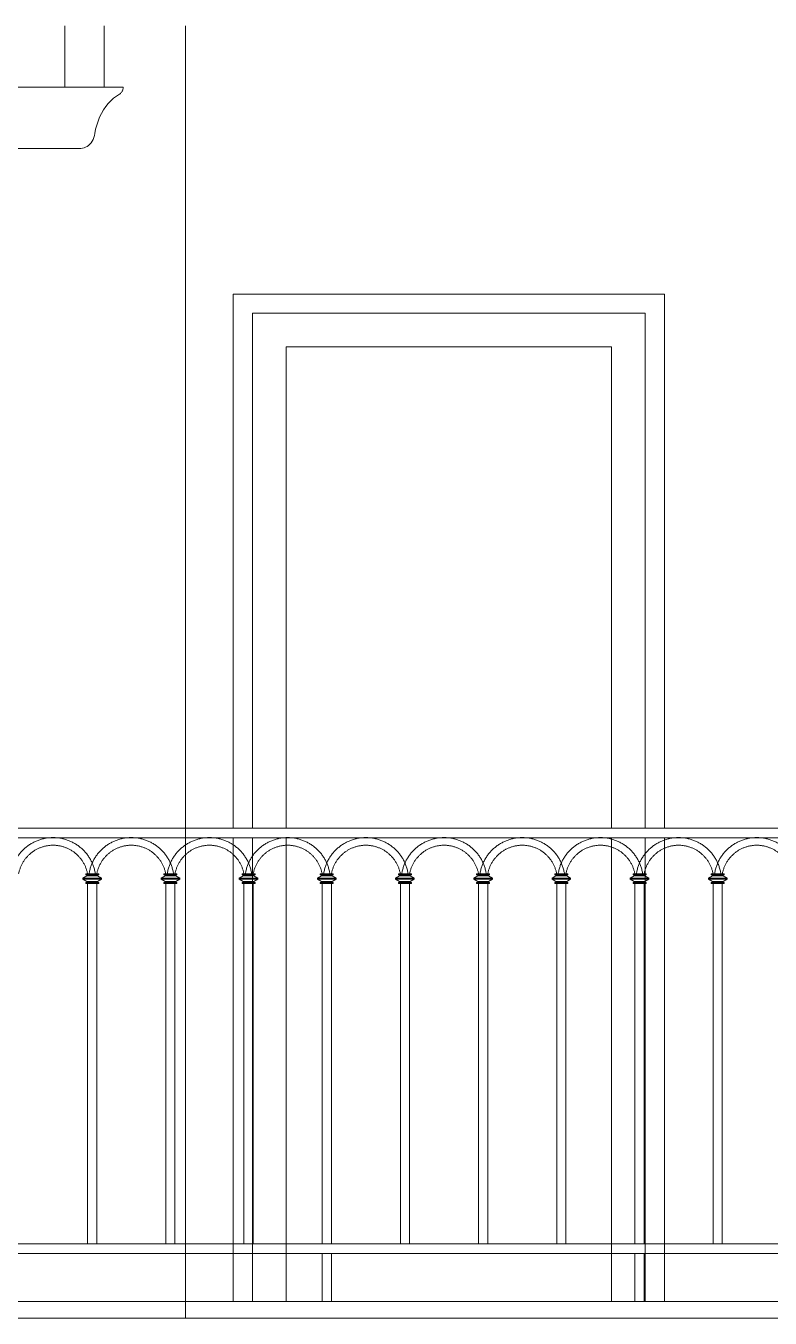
# Model space of a CAD drawing. Header units: millimetres. Extents: x -127141 to 682685, y -1234500 to 49778.
# Drawn here: x 445299 to 446852, y -180441 to -177741 of the extents above; entities that cross this region are included whole.
import ezdxf
from ezdxf.xclip import XClip

# ---------------------------------------------------------------- set-up
doc = ezdxf.new("R2010")
doc.units = ezdxf.units.MM
doc.header["$MEASUREMENT"] = 0
for name, color, linetype, lineweight in [('-DOOR', 137, 'Continuous', 9), ('-HATCH', 8, 'Continuous', 5), ('-LINE1', 7, 'Continuous', 18)]:
    doc.layers.add(name, color=color, linetype=linetype, lineweight=lineweight)

# ---------------------------------------------------------------- blocks, each defined once
blk = doc.blocks.new('lancan')
for p, q in [((-1.08917139089317, 988.8015484686766), (6547.175558541202, 988.8015484686766)), ((-1.08917139089317, 968.8014960244764), (6547.175558541202, 968.8014133856484)), ((3423.20086868087, 892.9997046516072), (3423.200868689047, 890.9997046516072)), ((3423.20086868087, 892.9997046516072), (3427.18753557952, 892.9997046684148)), ((3423.200868689047, 890.9997046516072), (3425.600859475497, 890.9997046614297)), ((3425.600859475497, 890.9997046614297), (3425.600859483675, 888.9997046614299)), ((3425.600859475497, 890.9997046614297), (3427.187535587728, 890.9997046684148)), ((3427.18753557952, 892.9997046684148), (3446.387461871083, 892.9997047469806)), ((3446.38746187932, 890.9997047467767), (3427.187535587728, 890.9997046684148)), ((3446.387461871083, 892.9997047469806), (3450.35366483903, 892.9997047627112)), ((3446.38746187932, 890.9997047467767), (3447.953674060759, 890.9997047529031)), ((3447.953674068936, 888.9997047529033), (3447.953674060759, 890.9997047529031)), ((3447.953674060759, 890.9997047529031), (3450.353664847207, 890.9997047627112)), ((3450.353664847207, 890.9997047627112), (3450.35366483903, 892.9997047627112)), ((3586.400242159609, 892.9997053194237), (3586.400242167787, 890.9997053194237)), ((3586.400242159609, 892.9997053194237), (3590.38690905826, 892.9997053362313)), ((3586.400242167787, 890.9997053194237), (3588.800232954236, 890.9997053292464)), ((3588.800232954236, 890.9997053292464), (3588.800232962415, 888.9997053292462)), ((3588.800232954236, 890.9997053292464), (3590.386909066467, 890.9997053362313)), ((3590.38690905826, 892.9997053362313), (3609.586835349823, 892.9997054147971)), ((3609.586835358059, 890.9997054145932), (3590.386909066467, 890.9997053362313)), ((3609.586835349823, 892.9997054147971), (3613.553038317769, 892.9997054305277)), ((3609.586835358059, 890.9997054145932), (3611.153047539498, 890.9997054207198)), ((3611.153047547676, 888.9997054207198), (3611.153047539498, 890.9997054207198)), ((3611.153047539498, 890.9997054207198), (3613.553038325946, 890.9997054305278)), ((3613.553038325946, 890.9997054305278), (3613.553038317769, 892.9997054305277)), ((3749.599615638349, 892.9997059872404), (3749.599615646526, 890.9997059872403)), ((3749.599615638349, 892.9997059872404), (3753.586282536999, 892.9997060040477)), ((3749.599615646526, 890.9997059872403), (3751.999606432975, 890.9997059970627)), ((3751.999606432975, 890.9997059970627), (3751.999606441154, 888.9997059970627)), ((3751.999606432975, 890.9997059970627), (3753.586282545206, 890.9997060040477)), ((3753.586282536999, 892.9997060040477), (3772.786208828562, 892.9997060826136)), ((3772.786208836798, 890.9997060824098), (3753.586282545206, 890.9997060040477)), ((3772.786208828562, 892.9997060826136), (3776.752411796508, 892.9997060983443)), ((3772.786208836798, 890.9997060824098), (3774.352421018237, 890.9997060885361)), ((3774.352421026415, 888.9997060885361), (3774.352421018237, 890.9997060885361)), ((3774.352421018237, 890.9997060885361), (3776.752411804686, 890.9997060983441)), ((3776.752411804686, 890.9997060983441), (3776.752411796508, 892.9997060983443)), ((3912.798989117088, 892.9997066550568), (3912.798989125266, 890.9997066550568)), ((3912.798989117088, 892.9997066550568), (3916.785656015738, 892.9997066718644)), ((3912.798989125266, 890.9997066550568), (3915.198979911714, 890.9997066648793)), ((3915.198979911714, 890.9997066648793), (3915.198979919893, 888.9997066648793)), ((3915.198979911714, 890.9997066648793), (3916.785656023945, 890.9997066718644)), ((3916.785656015738, 892.9997066718644), (3935.985582307301, 892.9997067504302)), ((3935.985582315538, 890.9997067502263), (3916.785656023945, 890.9997066718644)), ((3935.985582307301, 892.9997067504302), (3939.951785275247, 892.9997067661606)), ((3935.985582315538, 890.9997067502263), (3937.551794496977, 890.9997067563527)), ((3937.551794505154, 888.9997067563527), (3937.551794496977, 890.9997067563527)), ((3937.551794496977, 890.9997067563527), (3939.951785283425, 890.9997067661606)), ((3939.951785283425, 890.9997067661606), (3939.951785275247, 892.9997067661606)), ((4075.998362595827, 892.9997073228878), (4075.998362604004, 890.9997073228877)), ((4075.998362595827, 892.9997073228878), (4079.985029494477, 892.9997073396953)), ((4075.998362604004, 890.9997073228877), (4078.398353390453, 890.9997073327103)), ((4078.398353390453, 890.9997073327103), (4078.398353398632, 888.9997073327103)), ((4078.398353390453, 890.9997073327103), (4079.985029502684, 890.9997073396953)), ((4079.985029494477, 892.9997073396953), (4099.18495578604, 892.999707418261)), ((4099.184955794277, 890.9997074180573), (4079.985029502684, 890.9997073396953)), ((4099.18495578604, 892.999707418261), (4103.151158753986, 892.9997074339917)), ((4099.184955794277, 890.9997074180573), (4100.751167975714, 890.9997074241838)), ((4100.751167983893, 888.9997074241836), (4100.751167975714, 890.9997074241838)), ((4100.751167975714, 890.9997074241838), (4103.151158762164, 890.9997074339917)), ((4103.151158762164, 890.9997074339917), (4103.151158753986, 892.9997074339917)), ((4239.197736074566, 892.9997079907042), (4239.197736082743, 890.9997079907042)), ((4239.197736074566, 892.9997079907042), (4243.184402973216, 892.9997080075118)), ((4239.197736082743, 890.9997079907042), (4241.597726869193, 890.9997080005268)), ((4241.597726869193, 890.9997080005268), (4241.597726877372, 888.9997080005269)), ((4241.597726869193, 890.9997080005268), (4243.184402981423, 890.9997080075118)), ((4243.184402973216, 892.9997080075118), (4262.384329264779, 892.9997080860776)), ((4262.384329273016, 890.9997080858737), (4243.184402981423, 890.9997080075118)), ((4262.384329264779, 892.9997080860776), (4266.350532232726, 892.9997081018083)), ((4262.384329273016, 890.9997080858737), (4263.950541454454, 890.9997080920001)), ((4263.950541462633, 888.9997080920002), (4263.950541454454, 890.9997080920001)), ((4263.950541454454, 890.9997080920001), (4266.350532240903, 890.9997081018082)), ((4266.350532240903, 890.9997081018082), (4266.350532232726, 892.9997081018083)), ((4402.397109553303, 892.9997086585208), (4402.397109561483, 890.9997086585208)), ((4402.397109553303, 892.9997086585208), (4406.383776451956, 892.9997086753282)), ((4402.397109561483, 890.9997086585208), (4404.797100347932, 890.9997086683434)), ((4404.797100347932, 890.9997086683434), (4404.797100356111, 888.9997086683434)), ((4404.797100347932, 890.9997086683434), (4406.383776460162, 890.9997086753282)), ((4406.383776451956, 892.9997086753282), (4425.583702743518, 892.9997087538942)), ((4425.583702751755, 890.9997087536904), (4406.383776460162, 890.9997086753282)), ((4425.583702743518, 892.9997087538942), (4429.549905711464, 892.9997087696246)), ((4425.583702751755, 890.9997087536904), (4427.149914933194, 890.9997087598167)), ((4427.149914941372, 888.9997087598167), (4427.149914933194, 890.9997087598167)), ((4427.149914933194, 890.9997087598167), (4429.549905719643, 890.9997087696248)), ((4429.549905719643, 890.9997087696248), (4429.549905711464, 892.9997087696246)), ((4565.596483032044, 892.9997093263374), (4565.596483040223, 890.9997093263373)), ((4565.596483032044, 892.9997093263374), (4569.583149930696, 892.9997093431447)), ((4565.596483040223, 890.9997093263373), (4567.996473826672, 890.9997093361599)), ((4567.996473826672, 890.9997093361599), (4567.99647383485, 888.9997093361599)), ((4567.996473826672, 890.9997093361599), (4569.583149938902, 890.9997093431447)), ((4569.583149930696, 892.9997093431447), (4588.783076222259, 892.9997094217105)), ((4588.783076230495, 890.9997094215069), (4569.583149938902, 890.9997093431447)), ((4588.783076222259, 892.9997094217105), (4592.749279190203, 892.9997094374412)), ((4588.783076230495, 890.9997094215069), (4590.349288411933, 890.9997094276332)), ((4590.349288420111, 888.9997094276331), (4590.349288411933, 890.9997094276332)), ((4590.349288411933, 890.9997094276332), (4592.749279198382, 890.9997094374412)), ((4592.749279198382, 890.9997094374412), (4592.749279190203, 892.9997094374412)), ((4728.795856510783, 892.9997099941683), (4728.795856518962, 890.9997099941683)), ((4728.795856510783, 892.9997099941683), (4732.782523409434, 892.9997100109758)), ((4728.795856518962, 890.9997099941683), (4731.195847305411, 890.9997100039909)), ((4731.195847305411, 890.9997100039909), (4731.195847313589, 888.9997100039909)), ((4731.195847305411, 890.9997100039909), (4732.782523417641, 890.9997100109758)), ((4732.782523409434, 892.9997100109758), (4751.982449700998, 892.9997100895416)), ((4751.982449709234, 890.9997100893379), (4732.782523417641, 890.9997100109758)), ((4751.982449700998, 892.9997100895416), (4755.948652668942, 892.999710105272)), ((4751.982449709234, 890.9997100893379), (4753.548661890672, 890.9997100954644)), ((4753.54866189885, 888.9997100954644), (4753.548661890672, 890.9997100954644)), ((4753.548661890672, 890.9997100954644), (4755.948652677122, 890.9997101052722)), ((4755.948652677122, 890.9997101052722), (4755.948652668942, 892.999710105272)), ((3425.600859483675, 888.9997046614299), (3417.344232132193, 883.9714078047253)), ((3417.344232132193, 883.9714078047253), (3417.344232140371, 881.9714078047255)), ((3427.187535616482, 883.9714078458783), (3417.344232132193, 883.9714078047253)), ((3417.344232140371, 881.9714078047255), (3425.600859533006, 876.9431110156003)), ((3427.187535624661, 881.9714078458783), (3417.344232140371, 881.9714078047255)), ((3423.200868754735, 874.9431110057774), (3423.200868762942, 872.9431110057776)), ((3423.200868754735, 874.9431110057774), (3425.600859541213, 874.9431110156002)), ((3423.200868762942, 872.9431110057776), (3427.167071730801, 872.9431110215082)), ((3425.600859483675, 888.9997046614299), (3447.953674062272, 888.9997047569632)), ((3425.600859533006, 876.9431110156003), (3425.600859541213, 874.9431110156002)), ((3425.600859533006, 876.9431110156003), (3447.953674111312, 876.9431111028242)), ((3425.600859541213, 874.9431110156002), (3427.167071722623, 874.9431110215082)), ((3446.387461945036, 874.9431111009471), (3427.167071722623, 874.9431110215082)), ((3427.187538742728, 119.9998134462075), (3427.16707173083, 872.9431110215227)), ((3427.167071730801, 872.9431110215082), (3446.387461953214, 872.9431111011509)), ((3427.187535624661, 881.9714078458783), (3427.187535616482, 883.9714078458783)), ((3427.187535616482, 883.9714078458783), (3446.387461908045, 883.9714079244442)), ((3427.187535624661, 881.9714078458783), (3446.387461916252, 881.9714079244442)), ((3446.387461908045, 883.9714079244442), (3446.387461916252, 881.9714079244442)), ((3446.387461908045, 883.9714079244442), (3456.210301461572, 883.9714079637635)), ((3446.387461916252, 881.9714079244442), (3456.21030146975, 881.9714079637632)), ((3446.387461945036, 874.9431111009471), (3447.953674126445, 874.943111107059)), ((3446.387461953243, 872.9431111011653), (3446.387465034321, 119.9998135247733)), ((3446.387461953214, 872.9431111011509), (3450.353664921102, 872.9431111168814)), ((3456.210301461572, 883.9714079637635), (3447.953674068936, 888.9997047529033)), ((3447.953674118268, 876.943111107059), (3456.21030146975, 881.9714079637632)), ((3447.953674126445, 874.943111107059), (3447.953674118268, 876.943111107059)), ((3447.953674126445, 874.943111107059), (3450.353664912924, 874.9431111168816)), ((3450.353664921102, 872.9431111168814), (3450.353664912924, 874.9431111168816)), ((3456.21030146975, 881.9714079637632), (3456.210301461572, 883.9714079637635)), ((3588.800232962415, 888.9997053292462), (3580.543605610932, 883.971408472542)), ((3580.543605610932, 883.971408472542), (3580.543605619111, 881.9714084725418)), ((3590.386909095221, 883.9714085136948), (3580.543605610932, 883.971408472542)), ((3580.543605619111, 881.9714084725418), (3588.800233011745, 876.9431116834166)), ((3590.3869091034, 881.9714085136948), (3580.543605619111, 881.9714084725418)), ((3586.400242233474, 874.9431116735941), (3586.400242241682, 872.9431116735941)), ((3586.400242233474, 874.9431116735941), (3588.800233019953, 874.9431116834166)), ((3586.400242241682, 872.9431116735941), (3590.36644520954, 872.9431116893248)), ((3588.800232962415, 888.9997053292462), (3611.153047541011, 888.9997054247797)), ((3588.800233011745, 876.9431116834166), (3588.800233019953, 874.9431116834166)), ((3588.800233011745, 876.9431116834166), (3611.153047590051, 876.9431117706408)), ((3588.800233019953, 874.9431116834166), (3590.366445201362, 874.9431116893246)), ((3609.586835423776, 874.9431117687636), (3590.366445201362, 874.9431116893246)), ((3590.386912221467, 119.999814114024), (3590.366445209569, 872.9431116893393)), ((3590.36644520954, 872.9431116893248), (3609.586835431954, 872.9431117689672)), ((3590.3869091034, 881.9714085136948), (3590.386909095221, 883.9714085136948)), ((3590.386909095221, 883.9714085136948), (3609.586835386784, 883.9714085922606)), ((3590.3869091034, 881.9714085136948), (3609.586835394992, 881.9714085922604)), ((3609.586835386784, 883.9714085922606), (3609.586835394992, 881.9714085922604)), ((3609.586835386784, 883.9714085922606), (3619.409674940311, 883.9714086315797)), ((3609.586835394992, 881.9714085922604), (3619.409674948489, 881.9714086315797)), ((3609.586835423776, 874.9431117687636), (3611.153047605185, 874.9431117748753)), ((3609.586835431983, 872.9431117689818), (3609.58683851306, 119.9998141925898)), ((3609.586835431954, 872.9431117689672), (3613.553038399841, 872.943111784698)), ((3619.409674940311, 883.9714086315797), (3611.153047547676, 888.9997054207198)), ((3611.153047597007, 876.9431117748752), (3619.409674948489, 881.9714086315797)), ((3611.153047605185, 874.9431117748753), (3611.153047597007, 876.9431117748752)), ((3611.153047605185, 874.9431117748753), (3613.553038391663, 874.9431117846979)), ((3613.553038399841, 872.943111784698), (3613.553038391663, 874.9431117846979)), ((3619.409674948489, 881.9714086315797), (3619.409674940311, 883.9714086315797)), ((3751.999606441154, 888.9997059970627), (3743.742979089672, 883.9714091403584)), ((3743.742979089672, 883.9714091403584), (3743.74297909785, 881.9714091403584)), ((3753.586282573961, 883.9714091815113), (3743.742979089672, 883.9714091403584)), ((3743.74297909785, 881.9714091403584), (3751.999606490485, 876.943112351233)), ((3753.586282582139, 881.9714091815113), (3743.74297909785, 881.9714091403584)), ((3749.599615712214, 874.9431123414107), (3749.599615720421, 872.9431123414105)), ((3749.599615712214, 874.9431123414107), (3751.999606498692, 874.9431123512333)), ((3749.599615720421, 872.9431123414105), (3753.565818688279, 872.9431123571412)), ((3751.999606441154, 888.9997059970627), (3774.35242101975, 888.9997060925963)), ((3751.999606490485, 876.943112351233), (3751.999606498692, 874.9431123512333)), ((3751.999606490485, 876.943112351233), (3774.35242106879, 876.9431124384572)), ((3751.999606498692, 874.9431123512333), (3753.565818680101, 874.9431123571412)), ((3772.786208902515, 874.94311243658), (3753.565818680101, 874.9431123571412)), ((3753.586285700207, 119.9998147818405), (3753.565818688308, 872.9431123571558)), ((3753.565818688279, 872.9431123571412), (3772.786208910693, 872.9431124367837)), ((3753.586282582139, 881.9714091815113), (3753.586282573961, 883.9714091815113)), ((3753.586282573961, 883.9714091815113), (3772.786208865524, 883.971409260077)), ((3753.586282582139, 881.9714091815113), (3772.786208873731, 881.971409260077)), ((3772.786208865524, 883.971409260077), (3772.786208873731, 881.971409260077)), ((3772.786208865524, 883.971409260077), (3782.60904841905, 883.9714092993962)), ((3772.786208873731, 881.971409260077), (3782.609048427229, 881.9714092993962)), ((3772.786208902515, 874.94311243658), (3774.352421083924, 874.9431124426918)), ((3772.786208910722, 872.9431124367984), (3772.7862119918, 119.9998148604063)), ((3772.786208910693, 872.9431124367837), (3776.752411878581, 872.9431124525145)), ((3782.60904841905, 883.9714092993962), (3774.352421026415, 888.9997060885361)), ((3774.352421075747, 876.9431124426918), (3782.609048427229, 881.9714092993962)), ((3774.352421083924, 874.9431124426918), (3774.352421075747, 876.9431124426918)), ((3774.352421083924, 874.9431124426918), (3776.752411870403, 874.9431124525145)), ((3776.752411878581, 872.9431124525145), (3776.752411870403, 874.9431124525145)), ((3782.609048427229, 881.9714092993962), (3782.60904841905, 883.9714092993962)), ((3915.198979919893, 888.9997066648793), (3906.942352568411, 883.9714098081749)), ((3906.942352568411, 883.9714098081749), (3906.942352576589, 881.971409808175)), ((3916.7856560527, 883.9714098493276), (3906.942352568411, 883.9714098081749)), ((3906.942352576589, 881.971409808175), (3915.198979969224, 876.9431130190495)), ((3916.785656060879, 881.9714098493276), (3906.942352576589, 881.971409808175)), ((3912.798989190953, 874.943113009227), (3912.79898919916, 872.9431130092271)), ((3912.798989190953, 874.943113009227), (3915.198979977431, 874.9431130190496)), ((3912.79898919916, 872.9431130092271), (3916.765192167019, 872.9431130249577)), ((3915.198979919893, 888.9997066648793), (3937.551794498489, 888.9997067604126)), ((3915.198979969224, 876.9431130190495), (3915.198979977431, 874.9431130190496)), ((3915.198979969224, 876.9431130190495), (3937.55179454753, 876.9431131062738)), ((3915.198979977431, 874.9431130190496), (3916.76519215884, 874.9431130249577)), ((3935.985582381255, 874.9431131043966), (3916.76519215884, 874.9431130249577)), ((3916.785659178946, 119.999815449657), (3916.765192167048, 872.9431130249723)), ((3916.765192167019, 872.9431130249577), (3935.985582389432, 872.9431131046003)), ((3916.785656060879, 881.9714098493276), (3916.7856560527, 883.9714098493276)), ((3916.7856560527, 883.9714098493276), (3935.985582344263, 883.9714099278937)), ((3916.785656060879, 881.9714098493276), (3935.985582352471, 881.9714099278937)), ((3935.985582344263, 883.9714099278937), (3935.985582352471, 881.9714099278937)), ((3935.985582344263, 883.9714099278937), (3945.80842189779, 883.9714099672128)), ((3935.985582352471, 881.9714099278937), (3945.808421905968, 881.9714099672127)), ((3935.985582381255, 874.9431131043966), (3937.551794562664, 874.9431131105083)), ((3935.985582389461, 872.9431131046149), (3935.985585470539, 119.9998155282228)), ((3935.985582389432, 872.9431131046003), (3939.951785357321, 872.9431131203308)), ((3945.80842189779, 883.9714099672128), (3937.551794505154, 888.9997067563527)), ((3937.551794554485, 876.9431131105084), (3945.808421905968, 881.9714099672127)), ((3937.551794562664, 874.9431131105083), (3937.551794554485, 876.9431131105084)), ((3937.551794562664, 874.9431131105083), (3939.951785349142, 874.9431131203308)), ((3939.951785357321, 872.9431131203308), (3939.951785349142, 874.9431131203308)), ((3945.808421905968, 881.9714099672127), (3945.80842189779, 883.9714099672128)), ((4078.398353398632, 888.9997073327103), (4070.141726047149, 883.971410476006)), ((4070.141726047149, 883.971410476006), (4070.141726055328, 881.9714104760059)), ((4079.985029531439, 883.9714105171588), (4070.141726047149, 883.971410476006)), ((4070.141726055328, 881.9714104760059), (4078.398353447963, 876.9431136868807)), ((4079.985029539617, 881.9714105171588), (4070.141726055328, 881.9714104760059)), ((4075.998362669692, 874.9431136770581), (4075.998362677899, 872.9431136770582)), ((4075.998362669692, 874.9431136770581), (4078.39835345617, 874.9431136868808)), ((4075.998362677899, 872.9431136770582), (4079.964565645758, 872.9431136927886)), ((4078.398353398632, 888.9997073327103), (4100.751167977228, 888.9997074282437)), ((4078.398353447963, 876.9431136868807), (4078.39835345617, 874.9431136868808)), ((4078.398353447963, 876.9431136868807), (4100.751168026269, 876.943113774105)), ((4078.39835345617, 874.9431136868808), (4079.964565637579, 874.9431136927886)), ((4099.184955859993, 874.9431137722278), (4079.964565637579, 874.9431136927886)), ((4079.985032657685, 119.9998161174881), (4079.964565645787, 872.9431136928032)), ((4079.964565645758, 872.9431136927886), (4099.184955868171, 872.9431137724312)), ((4079.985029539617, 881.9714105171588), (4079.985029531439, 883.9714105171588)), ((4079.985029531439, 883.9714105171588), (4099.184955823001, 883.9714105957245)), ((4079.985029539617, 881.9714105171588), (4099.184955831209, 881.9714105957245)), ((4099.184955823001, 883.9714105957245), (4099.184955831209, 881.9714105957245)), ((4099.184955823001, 883.9714105957245), (4109.007795376529, 883.9714106350438)), ((4099.184955831209, 881.9714105957245), (4109.007795384706, 881.9714106350438)), ((4099.184955859993, 874.9431137722278), (4100.751168041402, 874.9431137783394)), ((4099.1849558682, 872.9431137724458), (4099.184958949278, 119.9998161960538)), ((4099.184955868171, 872.9431137724312), (4103.151158836059, 872.9431137881619)), ((4109.007795376529, 883.9714106350438), (4100.751167983893, 888.9997074241836)), ((4100.751168033224, 876.9431137783394), (4109.007795384706, 881.9714106350438)), ((4100.751168041402, 874.9431137783394), (4100.751168033224, 876.9431137783394)), ((4100.751168041402, 874.9431137783394), (4103.151158827881, 874.9431137881619)), ((4103.151158836059, 872.9431137881619), (4103.151158827881, 874.9431137881619)), ((4109.007795384706, 881.9714106350438), (4109.007795376529, 883.9714106350438)), ((4241.597726877372, 888.9997080005269), (4233.341099525889, 883.9714111438224)), ((4233.341099525889, 883.9714111438224), (4233.341099534066, 881.9714111438225)), ((4243.184403010178, 883.9714111849753), (4233.341099525889, 883.9714111438224)), ((4233.341099534066, 881.9714111438225), (4241.597726926702, 876.9431143546973)), ((4243.184403018356, 881.9714111849753), (4233.341099534066, 881.9714111438225)), ((4239.197736148431, 874.9431143448745), (4239.197736156639, 872.9431143448745)), ((4239.197736148431, 874.9431143448745), (4241.59772693491, 874.9431143546971)), ((4239.197736156639, 872.9431143448745), (4243.163939124497, 872.9431143606054)), ((4241.597726877372, 888.9997080005269), (4263.950541455968, 888.9997080960602)), ((4241.597726926702, 876.9431143546973), (4241.59772693491, 874.9431143546971)), ((4241.597726926702, 876.9431143546973), (4263.950541505008, 876.9431144419212)), ((4241.59772693491, 874.9431143546971), (4243.163939116318, 874.9431143606054)), ((4262.384329338733, 874.943114440044), (4243.163939116318, 874.9431143606054)), ((4243.184406136424, 119.9998167853046), (4243.163939124525, 872.9431143606198)), ((4243.163939124497, 872.9431143606054), (4262.384329346911, 872.9431144402478)), ((4243.184403018356, 881.9714111849753), (4243.184403010178, 883.9714111849753)), ((4243.184403010178, 883.9714111849753), (4262.384329301741, 883.9714112635411)), ((4243.184403018356, 881.9714111849753), (4262.384329309949, 881.9714112635411)), ((4262.384329301741, 883.9714112635411), (4262.384329309949, 881.9714112635411)), ((4262.384329301741, 883.9714112635411), (4272.207168855268, 883.9714113028604)), ((4262.384329309949, 881.9714112635411), (4272.207168863445, 881.9714113028604)), ((4262.384329338733, 874.943114440044), (4263.950541520141, 874.943114446156)), ((4262.384329346939, 872.9431144402624), (4262.384332428017, 119.9998168638703)), ((4262.384329346911, 872.9431144402478), (4266.350532314798, 872.9431144559784)), ((4272.207168855268, 883.9714113028604), (4263.950541462633, 888.9997080920002)), ((4263.950541511963, 876.943114446156), (4272.207168863445, 881.9714113028604)), ((4263.950541520141, 874.943114446156), (4263.950541511963, 876.943114446156)), ((4263.950541520141, 874.943114446156), (4266.35053230662, 874.9431144559785)), ((4266.350532314798, 872.9431144559784), (4266.35053230662, 874.9431144559785)), ((4272.207168863445, 881.9714113028604), (4272.207168855268, 883.9714113028604)), ((4404.797100356111, 888.9997086683434), (4396.540473004629, 883.971411811639)), ((4396.540473004629, 883.971411811639), (4396.540473012806, 881.971411811639)), ((4406.383776488918, 883.9714118527918), (4396.540473004629, 883.971411811639)), ((4396.540473012806, 881.971411811639), (4404.797100405442, 876.9431150225136)), ((4406.383776497096, 881.9714118527918), (4396.540473012806, 881.971411811639)), ((4402.397109627171, 874.9431150126912), (4402.397109635378, 872.9431150126912)), ((4402.397109627171, 874.9431150126912), (4404.797100413649, 874.9431150225136)), ((4402.397109635378, 872.9431150126912), (4406.363312603236, 872.9431150284217)), ((4404.797100356111, 888.9997086683434), (4427.149914934707, 888.9997087638767)), ((4404.797100405442, 876.9431150225136), (4404.797100413649, 874.9431150225136)), ((4404.797100405442, 876.9431150225136), (4427.149914983747, 876.9431151097378)), ((4404.797100413649, 874.9431150225136), (4406.363312595058, 874.9431150284217)), ((4425.583702817472, 874.9431151078605), (4406.363312595058, 874.9431150284217)), ((4406.383779615164, 119.999817453121), (4406.363312603265, 872.9431150284363)), ((4406.363312603236, 872.9431150284217), (4425.58370282565, 872.9431151080644)), ((4406.383776497096, 881.9714118527918), (4406.383776488918, 883.9714118527918)), ((4406.383776488918, 883.9714118527918), (4425.583702780481, 883.9714119313576)), ((4406.383776497096, 881.9714118527918), (4425.583702788687, 881.9714119313576)), ((4425.583702780481, 883.9714119313576), (4425.583702788687, 881.9714119313576)), ((4425.583702780481, 883.9714119313576), (4435.406542334007, 883.9714119706767)), ((4425.583702788687, 881.9714119313576), (4435.406542342183, 881.9714119706767)), ((4425.583702817472, 874.9431151078605), (4427.149914998881, 874.9431151139723)), ((4425.583702825678, 872.9431151080788), (4425.583705906756, 119.9998175316868)), ((4425.58370282565, 872.9431151080644), (4429.549905793539, 872.943115123795)), ((4435.406542334007, 883.9714119706767), (4427.149914941372, 888.9997087598167)), ((4427.149914990702, 876.9431151139725), (4435.406542342183, 881.9714119706767)), ((4427.149914998881, 874.9431151139723), (4427.149914990702, 876.9431151139725)), ((4427.149914998881, 874.9431151139723), (4429.54990578536, 874.9431151237949)), ((4429.549905793539, 872.943115123795), (4429.54990578536, 874.9431151237949)), ((4435.406542342183, 881.9714119706767), (4435.406542334007, 883.9714119706767)), ((4567.99647383485, 888.9997093361599), (4559.739846483368, 883.9714124794555)), ((4559.739846483368, 883.9714124794555), (4559.739846491545, 881.9714124794555)), ((4569.583149967657, 883.9714125206082), (4559.739846483368, 883.9714124794555)), ((4559.739846491545, 881.9714124794555), (4567.996473884181, 876.9431156903302)), ((4569.583149975835, 881.9714125206082), (4559.739846491545, 881.9714124794555)), ((4565.59648310591, 874.9431156805076), (4565.596483114116, 872.9431156805075)), ((4565.59648310591, 874.9431156805076), (4567.996473892387, 874.9431156903302)), ((4565.596483114116, 872.9431156805075), (4569.562686081975, 872.9431156962382)), ((4567.99647383485, 888.9997093361599), (4590.349288413446, 888.9997094316933)), ((4567.996473884181, 876.9431156903302), (4567.996473892387, 874.9431156903302)), ((4567.996473884181, 876.9431156903302), (4590.349288462486, 876.9431157775543)), ((4567.996473892387, 874.9431156903302), (4569.562686073797, 874.9431156962382)), ((4588.783076296211, 874.9431157756771), (4569.562686073797, 874.9431156962382)), ((4569.583153093903, 119.9998181209375), (4569.562686082004, 872.9431156962528)), ((4569.562686081975, 872.9431156962382), (4588.783076304389, 872.9431157758808)), ((4569.583149975835, 881.9714125206082), (4569.583149967657, 883.9714125206082)), ((4569.583149967657, 883.9714125206082), (4588.78307625922, 883.9714125991741)), ((4569.583149975835, 881.9714125206082), (4588.783076267428, 881.9714125991741)), ((4588.78307625922, 883.9714125991741), (4588.783076267428, 881.9714125991741)), ((4588.78307625922, 883.9714125991741), (4598.605915812746, 883.9714126384932)), ((4588.783076267428, 881.9714125991741), (4598.605915820924, 881.9714126384932)), ((4588.783076296211, 874.9431157756771), (4590.349288477621, 874.943115781789)), ((4588.783076304419, 872.9431157758954), (4588.783079385495, 119.9998181995033)), ((4588.783076304389, 872.9431157758808), (4592.749279272276, 872.9431157916115)), ((4598.605915812746, 883.9714126384932), (4590.349288420111, 888.9997094276331)), ((4590.349288469442, 876.943115781789), (4598.605915820924, 881.9714126384932)), ((4590.349288477621, 874.943115781789), (4590.349288469442, 876.943115781789)), ((4590.349288477621, 874.943115781789), (4592.749279264099, 874.9431157916115)), ((4592.749279272276, 872.9431157916115), (4592.749279264099, 874.9431157916115)), ((4598.605915820924, 881.9714126384932), (4598.605915812746, 883.9714126384932)), ((4731.195847313589, 888.9997100039909), (4722.939219962107, 883.9714131472865)), ((4722.939219962107, 883.9714131472865), (4722.939219970283, 881.9714131472865)), ((4732.782523446396, 883.9714131884392), (4722.939219962107, 883.9714131472865)), ((4722.939219970283, 881.9714131472865), (4731.19584736292, 876.9431163581613)), ((4732.782523454574, 881.9714131884393), (4722.939219970283, 881.9714131472865)), ((4728.795856584649, 874.9431163483387), (4728.795856592856, 872.9431163483387)), ((4728.795856584649, 874.9431163483387), (4731.195847371128, 874.9431163581612)), ((4728.795856592856, 872.9431163483387), (4732.762059560715, 872.9431163640692)), ((4731.195847313589, 888.9997100039909), (4753.548661892185, 888.9997100995242)), ((4731.19584736292, 876.9431163581613), (4731.195847371128, 874.9431163581612)), ((4731.19584736292, 876.9431163581613), (4753.548661941226, 876.9431164453854)), ((4731.195847371128, 874.9431163581612), (4732.762059552537, 874.9431163640692)), ((4751.98244977495, 874.9431164435082), (4732.762059552537, 874.9431163640692)), ((4732.782526572642, 119.9998187887686), (4732.762059560744, 872.9431163640837)), ((4732.762059560715, 872.9431163640692), (4751.982449783128, 872.9431164437118)), ((4732.782523454574, 881.9714131884393), (4732.782523446396, 883.9714131884392)), ((4732.782523446396, 883.9714131884392), (4751.982449737959, 883.9714132670051)), ((4732.782523454574, 881.9714131884393), (4751.982449746167, 881.9714132670053)), ((4751.982449737959, 883.9714132670051), (4751.982449746167, 881.9714132670053)), ((4751.982449737959, 883.9714132670051), (4761.805289291487, 883.9714133063243)), ((4751.982449746167, 881.9714132670053), (4761.805289299664, 881.9714133063243)), ((4751.98244977495, 874.9431164435082), (4753.54866195636, 874.9431164496199)), ((4751.982449783158, 872.9431164437265), (4751.982452864234, 119.9998188673344)), ((4751.982449783128, 872.9431164437118), (4755.948652751015, 872.9431164594424)), ((4761.805289291487, 883.9714133063243), (4753.54866189885, 888.9997100954644)), ((4753.548661948181, 876.9431164496201), (4761.805289299664, 881.9714133063243)), ((4753.54866195636, 874.9431164496199), (4753.548661948181, 876.9431164496201)), ((4753.54866195636, 874.9431164496199), (4755.948652742838, 874.9431164594424)), ((4755.948652751015, 872.9431164594424), (4755.948652742838, 874.9431164594424)), ((4761.805289299664, 881.9714133063243), (4761.805289291487, 883.9714133063243)), ((-1.08917139089317, 119.9643152806966), (6547.175558541202, 119.9643152806966)), ((-1.08917139089317, 99.96434793584923), (6547.175558541202, 99.96399682902849)), ((-1.08917139089317, -0.0356520641507814), (6547.175558541202, -0.0360031709715258))]:
    blk.add_line(p, q)
for points in [[(3935.985585470713, 99.99975397903471), (3916.784962525359, 99.99975397903471), (3916.784962525359, -0.0002445273421472), (3935.985585470713, -0.0002445273421472)], [(4588.783079385669, 99.99975665031523), (4569.582456440315, 99.99975665031523), (4569.582456440315, -0.0002418560616206), (4588.783079385669, -0.0002418560616206)]]:
    blk.add_lwpolyline(points, close=True)
for centre, radius, start, end in [((3355.187812040095, 879.7674588297522), 89.2055497875194, 8.530411156851807, 171.469589311981), ((3355.187812040095, 879.7674588297522), 73.2055497875194, 10.41372094686248, 169.5862795216846), ((3518.387185518834, 879.7674594975688), 89.2055497875194, 8.530411156851807, 171.469589311981), ((3518.387185518834, 879.7674594975688), 73.2055497875194, 10.41372094686248, 169.5862795216846), ((3681.586558997573, 879.7674601653853), 89.2055497875194, 8.530411156851807, 171.469589311981), ((3681.586558997573, 879.7674601653853), 73.2055497875194, 10.41372094686248, 169.5862795216846), ((3844.785932476312, 879.7674608332018), 89.2055497875194, 8.530411156851807, 171.469589311981), ((3844.785932476312, 879.7674608332018), 73.2055497875194, 10.41372094686248, 169.5862795216846), ((4007.985305955052, 879.7674615010327), 89.2055497875194, 8.530411156851807, 171.469589311981), ((4007.985305955052, 879.7674615010327), 73.2055497875194, 10.41372094686248, 169.5862795216846), ((4171.184679433791, 879.7674621688492), 89.2055497875194, 8.530411156851807, 171.469589311981), ((4171.184679433791, 879.7674621688492), 73.2055497875194, 10.41372094686248, 169.5862795216846), ((4334.38405291253, 879.7674628366658), 89.2055497875194, 8.530411156851807, 171.469589311981), ((4334.38405291253, 879.7674628366658), 73.2055497875194, 10.41372094686248, 169.5862795216846), ((4497.583426391269, 879.7674635044823), 89.2055497875194, 8.530411156851807, 171.469589311981), ((4497.583426391269, 879.7674635044823), 73.2055497875194, 10.41372094686248, 169.5862795216846), ((4660.782799870008, 879.7674641723132), 89.2055497875194, 8.530411156851807, 171.469589311981), ((4660.782799870008, 879.7674641723132), 73.2055497875194, 10.41372094686248, 169.5862795216846), ((4823.982173348748, 879.7674648401297), 89.2055497875194, 8.530411156851807, 171.469589311981), ((4823.982173348748, 879.7674648401297), 73.2055497875194, 10.41372094686248, 169.5862795216846)]:
    blk.add_arc(centre, radius, start, end)

msp = doc.modelspace()

# ---------------------------------------------------------------- linework, layer by layer
at = {"layer": '-DOOR', "lineweight": 9}
for points in [[(445771.754232583, -179417.3254273734), (445771.7542591741, -178341.8037598022), (445903.3212240791, -178341.8037598022)], [(445903.3212240791, -178341.8037598022), (446591.3997413319, -178341.8037598022), (446591.3997147412, -179417.3122797519)], [(445841.7542325832, -179417.3122797519), (445841.7542573767, -178411.8037598025), (445903.3212240791, -178411.8037598025)], [(445903.3212240791, -178411.8037598025), (446521.3997395344, -178411.8037598025), (446521.3997147412, -179417.3122797519)], [(445771.7542081353, -180406.1496664599), (445771.7542320889, -179437.3123760155)], [(445841.7542082012, -180406.1496702132), (445841.7542320901, -179437.3123768989)], [(446521.3997142479, -179437.3123854761), (446521.399690359, -180406.1497066546)], [(446591.3997142466, -179437.3123863594), (446591.3996902931, -180406.1497104079)]]:
    msp.add_lwpolyline(points, dxfattribs=at)
at = {"layer": '-HATCH'}
for p, q in [((446225.1966423254, -179417.308230028), (448461.8720204305, -179417.3082299116)), ((446370.7892016246, -180286.1454489982), (446514.7886488119, -180286.1454483992)), ((447167.1319663863, -180306.1455629867), (446371.1531850268, -180306.1455546402))]:
    msp.add_line(p, q, dxfattribs=at)
at = {"layer": '-LINE1', "lineweight": 20}
for p, q in [((445380.0720340834, -177869.1707692005), (445380.0720340834, -177741.1707692005)), ((445462.2367170348, -177869.1707692005), (445462.2367170348, -177741.1707692005)), ((445631.754254488, -180441.1606743316), (445631.754254488, -177741.1704249749)), ((445500.9454689703, -177875.2505159794), (445500.397755222, -177876.6522598066)), ((445501.3911106811, -177873.7887314949), (445500.9454689703, -177875.2505159794)), ((445501.730848075, -177872.2794769158), (445501.3911106811, -177873.7887314949)), ((445501.9617595921, -177870.7357310221), (445501.730848075, -177872.2794769158)), ((445475.8913007656, -177897.663511951), (445470.4198638414, -177903.4882036012)), ((445481.7038047822, -177892.4288965869), (445475.8913007656, -177897.663511951)), ((445487.8199404731, -177887.8180710359), (445481.7038047822, -177892.4288965869)), ((445494.2003168812, -177883.860731309), (445487.8199404731, -177887.8180710359)), ((445495.2874729784, -177883.1755568254), (445494.2003168812, -177883.860731309)), ((445496.3212127693, -177882.3621905834), (445495.2874729784, -177883.1755568254)), ((445497.2926466462, -177881.4276270963), (445496.3212127693, -177882.3621905834)), ((445498.1934207988, -177880.379903109), (445497.2926466462, -177881.4276270963)), ((445499.0157890524, -177879.2280284862), (445498.1934207988, -177880.379903109)), ((445499.7526794809, -177877.9819087314), (445499.0157890524, -177879.2280284862)), ((445500.397755222, -177876.6522598066), (445499.7526794809, -177877.9819087314)), ((445456.3920140543, -177924.110067787), (445452.6119575318, -177931.885681549)), ((445460.6387227782, -177916.7542013323), (445456.3920140543, -177924.110067787)), ((445465.3247327859, -177909.8654576245), (445460.6387227782, -177916.7542013323)), ((445470.4198638414, -177903.4882036012), (445465.3247327859, -177909.8654576245)), ((445446.5460206001, -177948.4934548591), (445444.2992078433, -177957.2186520832)), ((445449.3228986551, -177940.0309637967), (445446.5460206001, -177948.4934548591)), ((445452.6119575318, -177931.885681549), (445449.3228986551, -177940.0309637967)), ((445436.9613574492, -177982.1064121576), (445434.7301109793, -177985.4459481925)), ((445438.8864672275, -177978.4581160482), (445436.9613574492, -177982.1064121576)), ((445440.480460703, -177974.5483989924), (445438.8864672275, -177978.4581160482)), ((445441.7226547239, -177970.4279922339), (445440.480460703, -177974.5483989924)), ((445442.5969309766, -177966.150360858), (445441.7226547239, -177970.4279922339)), ((445444.2992078433, -177957.2186520832), (445442.5969309766, -177966.150360858)), ((441950.1094852819, -177997.1707692005), (445413.2649619674, -177997.1707692005)), ((445416.7620809756, -177996.9186540135), (445413.3682466735, -177997.1707692005)), ((445420.1118779647, -177996.1655798189), (445416.7620809756, -177996.9186540135)), ((445423.3741717419, -177994.9213182679), (445420.1118779647, -177996.1655798189)), ((445426.506631822, -177993.2020145016), (445423.3741717419, -177994.9213182679)), ((445429.4686124009, -177991.0299776584), (445426.506631822, -177993.2020145016)), ((445432.2216797618, -177988.4333913967), (445429.4686124009, -177991.0299776584)), ((445434.7301109793, -177985.4459481925), (445432.2216797618, -177988.4333913967)), ((445304.1181240451, -180406.1455761928), (442000.386208448, -180406.1138282208)), ((445468.4474899479, -180406.1455761844), (445304.1181240451, -180406.1455761928)), ((445835.3995543801, -180406.1455609879), (445768.6727667773, -180406.1455761844)), ((445855.3996365402, -180406.1455268619), (445835.3995543801, -180406.1455609879)), ((446525.4219191551, -180406.1455761449), (445855.3996365402, -180406.1455268619)), ((447167.1319351626, -180406.1455608762), (446371.1531885167, -180406.1455268062)), ((446651.3783831859, -180406.145560932), (446525.4219191551, -180406.1455761449)), ((446671.3784653462, -180406.1455268062), (446651.3783831859, -180406.145560932)), ((448731.823651638, -180441.1595674683), (441502.0715453852, -180441.1433576888))]:
    msp.add_line(p, q, dxfattribs=at)
for points in [[(445501.9617595921, -177870.7357310221), (445502.1385973314, -177869.1696671621), (441861.3958724377, -177869.1707692005)], [(445731.7542325832, -179417.3122797519), (445731.7542602012, -178301.8037598024), (445903.3212240791, -178301.8037598024)], [(445903.3212240791, -178301.8037598024), (446631.3997423591, -178301.8037598024), (446631.3997147412, -179417.3122797519)], [(445731.7542081015, -180406.1496643153), (445731.7542320882, -179437.3123755107)], [(446631.3997142484, -179437.2133178478), (446631.3996902594, -180406.1497125528)]]:
    msp.add_lwpolyline(points, dxfattribs=at)

# ---------------------------------------------------------------- block references
at = {"layer": '-HATCH', "color": 2}
ref = msp.add_blockref('lancan', (442000.386208448, -180406.1138282208), dxfattribs=at)
XClip(ref).set_block_clipping_path([(-0.02838000180781819, 999.5138727427147), (-0.02838000180781819, -35.046846110952174), (5545.778883020685, -35.046846110952174), (5545.778883020685, 414.95259192294543), (6461.502104554995, 414.9785918963753), (6461.485508109792, 999.5080452273851)])

doc.saveas('drawing.dxf')
